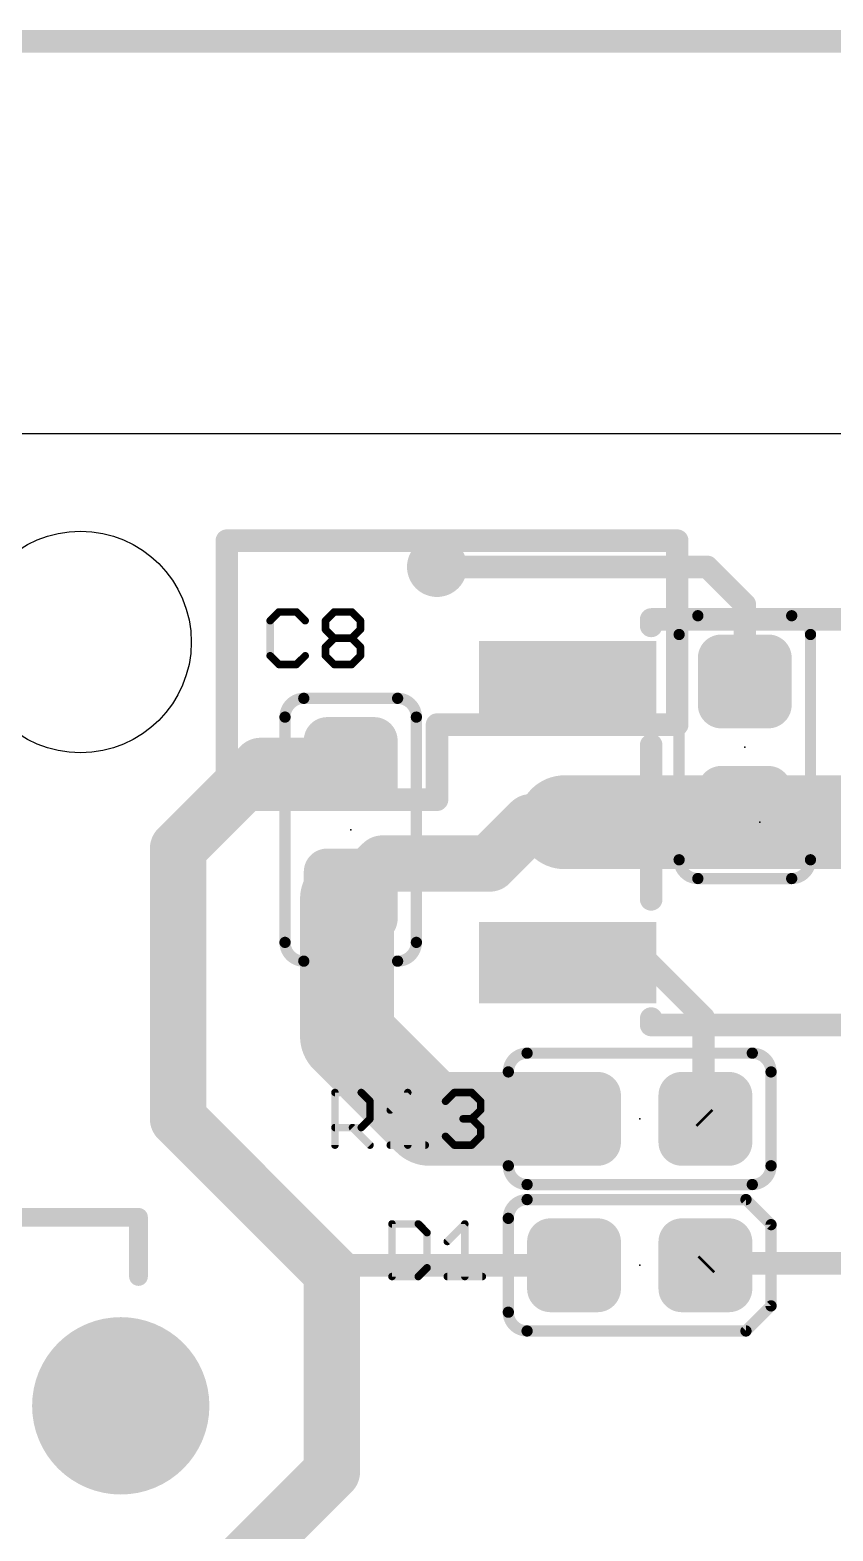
# Model space of a CAD drawing. Extents: x 260.3 to 304.3, y 100 to 124.
# Drawn here: x 267.88 to 273.32, y 113.82 to 123.98 of the extents above; entities that cross this region are included whole.
import ezdxf

# ---------------------------------------------------------------- set-up
doc = ezdxf.new("R2010")
doc.units = 0
for name, color, linetype in [('1', 22, 'CONTINUOUS'), ('16', 175, 'CONTINUOUS'), ('17', 82, 'CONTINUOUS'), ('18', 82, 'CONTINUOUS'), ('2', 175, 'CONTINUOUS'), ('20', 7, 'CONTINUOUS'), ('21', 253, 'CONTINUOUS'), ('22', 253, 'CONTINUOUS'), ('23', 7, 'CONTINUOUS'), ('24', 7, 'CONTINUOUS'), ('25', 253, 'CONTINUOUS')]:
    doc.layers.add(name, color=color, linetype=linetype)

# ---------------------------------------------------------------- blocks, each defined once
blk = doc.blocks.new('RECT101600X101600R50')
at = {"const_width": 0.1588}
blk.add_lwpolyline([(0.2381, -0.1588), (0.2381, 0.1588, 0.4142), (0.1588, 0.2381), (-0.1588, 0.2381, 0.4142), (-0.2381, 0.1588), (-0.2381, -0.1588, 0.4142), (-0.1588, -0.2381), (0.1588, -0.2381, 0.4142)], format="xyb", close=True, dxfattribs=at)
blk.add_solid([(-0.1842, -0.1842), (0.1842, -0.1842), (-0.1842, 0.1842), (0.1842, 0.1842)])
blk = doc.blocks.new('RECT')
blk.add_solid([(-0.5, -0.5), (0.5, -0.5), (-0.5, 0.5), (0.5, 0.5)])
blk = doc.blocks.new('ROUNDP')
at = {"const_width": 0.5}
blk.add_lwpolyline([(0, -0.25, 1), (0, 0.25, 1), (0, -0.25)], format="xyb", dxfattribs=at)
blk = doc.blocks.new('ROUNDV')
at = {"const_width": 0.5}
blk.add_lwpolyline([(0, -0.25, 1), (0, 0.25, 1), (0, -0.25)], format="xyb", dxfattribs=at)

msp = doc.modelspace()

# ---------------------------------------------------------------- linework, layer by layer
at = {"layer": '1'}
for points, const_width in [([(260.4008, 123.9012), (304.2158, 123.9012)], 0.1524), ([(269.2146, 120.523), (272.2626, 120.523)], 0.1524), ([(269.2146, 118.7704), (269.2146, 120.523)], 0.1524), ([(272.2626, 120.523), (272.2626, 119.2784)], 0.1524), ([(272.2626, 119.2784), (270.637, 119.2784)], 0.1524), ([(270.637, 119.2784), (270.637, 118.7704)], 0.1524), ([(268.8844, 118.4402), (269.4432, 118.999)], 0.381), ([(269.4432, 118.999), (270.0401, 118.999)], 0.381), ([(270.0401, 118.999), (270.0528, 119.0117)], 0.381), ([(271.5006, 118.618), (274.1214, 118.618)], 0.635), ([(270.637, 118.7704), (269.2146, 118.7704)], 0.1524), ([(270.9926, 118.3386), (271.272, 118.618)], 0.381), ([(271.272, 118.618), (271.5006, 118.618)], 0.381), ([(268.8844, 116.6114), (268.8844, 118.4402)], 0.381), ([(270.0528, 118.1227), (270.2687, 118.3386)], 0.381), ([(270.2687, 118.3386), (270.9926, 118.3386)], 0.381), ([(270.0274, 118.0973), (270.0528, 118.1227)], 0.635), ([(270.0274, 117.1702), (270.0274, 118.0973)], 0.635), ([(271.5214, 117.668), (272.0696, 117.668)], 0.1524), ([(272.0696, 117.668), (272.4404, 117.2972)], 0.1524), ([(270.5862, 116.6114), (270.0274, 117.1702)], 0.635), ([(272.4404, 117.2972), (272.4404, 116.6241)], 0.1524), ([(271.5641, 116.6114), (270.5862, 116.6114)], 0.635), ([(269.9258, 115.57), (268.8844, 116.6114)], 0.381), ([(272.4404, 116.6241), (272.4531, 116.6114)], 0.1524), ([(269.9258, 114.2238), (269.9258, 115.57)], 0.381), ([(269.9766, 115.6208), (269.9258, 115.57)], 0.1524), ([(271.5641, 115.6208), (269.9766, 115.6208)], 0.1524), ([(272.4658, 115.6335), (272.4531, 115.6208)], 0.1524), ([(274.1422, 115.6335), (272.4658, 115.6335)], 0.1524), ([(269.247, 113.545), (269.9258, 114.2238)], 0.381)]:
    msp.add_lwpolyline(points, dxfattribs=dict(at, const_width=const_width))
for points, const_width in [([(269.2146, 120.5611, 1), (269.2146, 120.4849)], 0.0762), ([(269.2527, 120.523, 1), (269.1765, 120.523)], 0.0762), ([(272.3007, 120.523, 1), (272.2245, 120.523)], 0.0762), ([(272.2626, 120.4849, 1), (272.2626, 120.5611)], 0.0762), ([(270.637, 119.3165, 1), (270.637, 119.2403)], 0.0762), ([(270.6751, 119.2784, 1), (270.5989, 119.2784)], 0.0762), ([(272.2245, 119.2784, 1), (272.3007, 119.2784)], 0.0762), ([(272.2626, 119.2403, 1), (272.2626, 119.3165)], 0.0762), ([(269.4432, 119.0943, 1), (269.4432, 118.9038)], 0.1905), ([(269.5106, 118.9316, 1), (269.3758, 119.0664)], 0.1905), ([(269.9727, 119.0664, 1), (270.1075, 118.9316)], 0.1905), ([(270.1202, 118.9443, 1), (269.9854, 119.0791)], 0.1905), ([(270.0401, 118.9038, 1), (270.0401, 119.0943)], 0.1905), ([(271.5006, 118.7768, 1), (271.5006, 118.4593)], 0.3175), ([(269.2146, 118.8085, 1), (269.2146, 118.7323)], 0.0762), ([(269.1765, 118.7704, 1), (269.2527, 118.7704)], 0.0762), ([(270.5989, 118.7704, 1), (270.6751, 118.7704)], 0.0762), ([(270.637, 118.7323, 1), (270.637, 118.8085)], 0.0762), ([(271.272, 118.7133, 1), (271.272, 118.5228)], 0.1905), ([(271.3394, 118.5506, 1), (271.2046, 118.6854)], 0.1905), ([(271.5006, 118.5228, 1), (271.5006, 118.7133)], 0.1905), ([(268.817, 118.5076, 1), (268.9518, 118.3728)], 0.1905), ([(268.9797, 118.4402, 1), (268.7892, 118.4402)], 0.1905), ([(270.2687, 118.4338, 1), (270.2687, 118.2434)], 0.1905), ([(270.3361, 118.2712, 1), (270.2013, 118.406)], 0.1905), ([(270.9252, 118.406, 1), (271.06, 118.2712)], 0.1905), ([(270.9926, 118.2434, 1), (270.9926, 118.4338)], 0.1905), ([(270.1861, 118.0973, 1), (269.8687, 118.0973)], 0.3175), ([(270.1651, 118.0104, 1), (269.9405, 118.235)], 0.3175), ([(269.9151, 118.2096, 1), (270.1397, 117.985)], 0.3175), ([(269.9854, 118.1901, 1), (270.1202, 118.0553)], 0.1905), ([(271.5214, 117.7061, 1), (271.5214, 117.6299)], 0.0762), ([(272.0965, 117.6949, 1), (272.0427, 117.6411)], 0.0762), ([(272.0696, 117.6299, 1), (272.0696, 117.7061)], 0.0762), ([(270.1397, 117.2825, 1), (269.9151, 117.0579)], 0.3175), ([(269.8687, 117.1702, 1), (270.1861, 117.1702)], 0.3175), ([(272.4785, 117.2972, 1), (272.4023, 117.2972)], 0.0762), ([(272.4135, 117.2703, 1), (272.4673, 117.3241)], 0.0762), ([(270.5862, 116.7702, 1), (270.5862, 116.4527)], 0.3175), ([(270.4739, 116.4991, 1), (270.6985, 116.7237)], 0.3175), ([(271.5641, 116.4527, 1), (271.5641, 116.7702)], 0.3175), ([(268.9518, 116.6788, 1), (268.817, 116.544)], 0.1905), ([(268.7892, 116.6114, 1), (268.9797, 116.6114)], 0.1905), ([(272.4673, 116.651, 1), (272.4135, 116.5972)], 0.0762), ([(272.4262, 116.5845, 1), (272.48, 116.6383)], 0.0762), ([(272.4023, 116.6241, 1), (272.4785, 116.6241)], 0.0762), ([(270.0211, 115.57, 1), (269.8306, 115.57)], 0.1905), ([(269.8584, 115.5026, 1), (269.9932, 115.6374)], 0.1905), ([(269.9766, 115.6589, 1), (269.9766, 115.5827)], 0.0762), ([(270.0035, 115.5939, 1), (269.9497, 115.6477)], 0.0762), ([(271.5641, 115.5827, 1), (271.5641, 115.6589)], 0.0762), ([(272.4262, 115.6477, 1), (272.48, 115.5939)], 0.0762), ([(272.4658, 115.6716, 1), (272.4658, 115.5954)], 0.0762), ([(272.4927, 115.6066, 1), (272.4389, 115.6604)], 0.0762), ([(269.8989, 115.5969, 1), (269.9527, 115.5431)], 0.0762), ([(269.9932, 114.1564, 1), (269.8584, 114.2912)], 0.1905), ([(269.8306, 114.2238, 1), (270.0211, 114.2238)], 0.1905)]:
    msp.add_lwpolyline(points, format="xyb", dxfattribs=dict(at, const_width=const_width))
at = {"layer": '16', "const_width": 0.1524}
for points in [[(260.4008, 123.9012), (304.2158, 123.9012)], [(272.4658, 120.3452), (270.637, 120.3452)], [(272.7198, 120.0912), (272.4658, 120.3452)], [(272.7198, 119.5705), (272.7198, 120.0912)], [(273.9136, 118.6815), (272.7198, 118.6815)]]:
    msp.add_lwpolyline(points, dxfattribs=at)
at = {"layer": '16', "const_width": 0.0762}
for points in [[(270.637, 120.3833, 1), (270.637, 120.3071)], [(272.4927, 120.3721, 1), (272.4389, 120.3183)], [(272.4658, 120.3071, 1), (272.4658, 120.3833)], [(272.7579, 120.0912, 1), (272.6817, 120.0912)], [(272.6929, 120.0643, 1), (272.7467, 120.1181)], [(272.6817, 119.5705, 1), (272.7579, 119.5705)], [(272.7198, 118.7196, 1), (272.7198, 118.6434)]]:
    msp.add_lwpolyline(points, format="xyb", dxfattribs=at)
at = {"layer": '2', "const_width": 0.1524}
msp.add_lwpolyline([(260.4008, 123.9012), (304.2158, 123.9012)], dxfattribs=at)
at = {"layer": '20'}
msp.add_line((300.814, 121.245), (266.814, 121.245), dxfattribs=at)
msp.add_circle((268.224, 119.8372), 0.75, dxfattribs=at)
at = {"layer": '21'}
for points, const_width in [([(272.0864, 119.99), (273.5564, 119.99)], 0.1524), ([(272.0864, 119.946), (272.0864, 119.99)], 0.1524), ([(269.7353, 119.4562), (270.3703, 119.4562)], 0.0762), ([(269.6083, 117.8052), (269.6083, 119.3292)], 0.0762), ([(270.4973, 119.3292), (270.4973, 117.8052)], 0.0762), ([(272.0864, 118.096), (272.0864, 119.14)], 0.1524), ([(270.3703, 117.6782), (269.7353, 117.6782)], 0.0762), ([(272.0864, 117.246), (272.0864, 117.29)], 0.1524), ([(273.5564, 117.246), (272.0864, 117.246)], 0.1524), ([(271.2466, 117.0559), (272.7706, 117.0559)], 0.0762), ([(271.1196, 116.2939), (271.1196, 116.9289)], 0.0762), ([(272.8976, 116.9289), (272.8976, 116.2939)], 0.0762), ([(272.7706, 116.1669), (271.2466, 116.1669)], 0.0762), ([(271.2466, 116.0653), (272.7279, 116.0653)], 0.0762), ([(272.7279, 116.0653), (272.8976, 115.8956)], 0.0762), ([(268.6166, 115.945), (267.0666, 115.945)], 0.127), ([(268.6166, 115.545), (268.6166, 115.945)], 0.127), ([(271.1196, 115.3033), (271.1196, 115.9383)], 0.0762), ([(272.8976, 115.8956), (272.8976, 115.346)], 0.0762), ([(272.8976, 115.346), (272.7279, 115.1763)], 0.0762), ([(272.7279, 115.1763), (271.2466, 115.1763)], 0.0762)]:
    msp.add_lwpolyline(points, dxfattribs=dict(at, const_width=const_width))
for points, const_width in [([(272.0864, 120.0281, 1), (272.0864, 119.9519)], 0.0762), ([(272.1245, 119.99, 1), (272.0483, 119.99)], 0.0762), ([(272.0483, 119.946, 1), (272.1245, 119.946)], 0.0762), ([(269.7353, 119.4562, 0.4142), (269.6083, 119.3292)], 0.0762), ([(269.7353, 119.4753, 1), (269.7353, 119.4372)], 0.0381), ([(269.7353, 119.4372, 1), (269.7353, 119.4753)], 0.0381), ([(270.4973, 119.3292, 0.4142), (270.3703, 119.4562)], 0.0762), ([(270.3703, 119.4753, 1), (270.3703, 119.4372)], 0.0381), ([(270.3703, 119.4372, 1), (270.3703, 119.4753)], 0.0381), ([(269.6273, 119.3292, 1), (269.5892, 119.3292)], 0.0381), ([(269.5892, 119.3292, 1), (269.6273, 119.3292)], 0.0381), ([(270.5163, 119.3292, 1), (270.4783, 119.3292)], 0.0381), ([(270.4783, 119.3292, 1), (270.5163, 119.3292)], 0.0381), ([(272.1245, 119.14, 1), (272.0483, 119.14)], 0.0762), ([(272.0483, 118.096, 1), (272.1245, 118.096)], 0.0762), ([(269.6083, 117.8052, 0.4142), (269.7353, 117.6782)], 0.0762), ([(269.6273, 117.8052, 1), (269.5892, 117.8052)], 0.0381), ([(269.5892, 117.8052, 1), (269.6273, 117.8052)], 0.0381), ([(270.3703, 117.6782, 0.4142), (270.4973, 117.8052)], 0.0762), ([(270.5163, 117.8052, 1), (270.4783, 117.8052)], 0.0381), ([(270.4783, 117.8052, 1), (270.5163, 117.8052)], 0.0381), ([(269.7353, 117.6972, 1), (269.7353, 117.6592)], 0.0381), ([(269.7353, 117.6592, 1), (269.7353, 117.6972)], 0.0381), ([(270.3703, 117.6972, 1), (270.3703, 117.6592)], 0.0381), ([(270.3703, 117.6592, 1), (270.3703, 117.6972)], 0.0381), ([(272.1245, 117.29, 1), (272.0483, 117.29)], 0.0762), ([(272.0864, 117.2841, 1), (272.0864, 117.2079)], 0.0762), ([(272.0483, 117.246, 1), (272.1245, 117.246)], 0.0762), ([(271.2466, 117.0559, 0.4142), (271.1196, 116.9289)], 0.0762), ([(271.2466, 117.075, 1), (271.2466, 117.0369)], 0.0381), ([(271.2466, 117.0369, 1), (271.2466, 117.075)], 0.0381), ([(272.8976, 116.9289, 0.4142), (272.7706, 117.0559)], 0.0762), ([(272.7706, 117.075, 1), (272.7706, 117.0369)], 0.0381), ([(272.7706, 117.0369, 1), (272.7706, 117.075)], 0.0381), ([(271.1386, 116.9289, 1), (271.1005, 116.9289)], 0.0381), ([(271.1005, 116.9289, 1), (271.1386, 116.9289)], 0.0381), ([(272.9167, 116.9289, 1), (272.8786, 116.9289)], 0.0381), ([(272.8786, 116.9289, 1), (272.9167, 116.9289)], 0.0381), ([(271.1196, 116.2939, 0.4142), (271.2466, 116.1669)], 0.0762), ([(271.1386, 116.2939, 1), (271.1005, 116.2939)], 0.0381), ([(271.1005, 116.2939, 1), (271.1386, 116.2939)], 0.0381), ([(272.7706, 116.1669, 0.4142), (272.8976, 116.2939)], 0.0762), ([(272.9167, 116.2939, 1), (272.8786, 116.2939)], 0.0381), ([(272.8786, 116.2939, 1), (272.9167, 116.2939)], 0.0381), ([(271.2466, 116.186, 1), (271.2466, 116.1479)], 0.0381), ([(271.2466, 116.1479, 1), (271.2466, 116.186)], 0.0381), ([(272.7706, 116.186, 1), (272.7706, 116.1479)], 0.0381), ([(272.7706, 116.1479, 1), (272.7706, 116.186)], 0.0381), ([(271.2466, 116.0653, 0.4142), (271.1196, 115.9383)], 0.0762), ([(271.2466, 116.0844, 1), (271.2466, 116.0463)], 0.0381), ([(271.2466, 116.0463, 1), (271.2466, 116.0844)], 0.0381), ([(272.7414, 116.0788, 1), (272.7144, 116.0518)], 0.0381), ([(272.7279, 116.0463, 1), (272.7279, 116.0844)], 0.0381), ([(268.6483, 115.945, 1), (268.5849, 115.945)], 0.0635), ([(268.6166, 115.9133, 1), (268.6166, 115.9768)], 0.0635), ([(271.1386, 115.9383, 1), (271.1005, 115.9383)], 0.0381), ([(271.1005, 115.9383, 1), (271.1386, 115.9383)], 0.0381), ([(272.9167, 115.8956, 1), (272.8786, 115.8956)], 0.0381), ([(272.8841, 115.8821, 1), (272.9111, 115.9091)], 0.0381), ([(268.5849, 115.545, 1), (268.6483, 115.545)], 0.0635), ([(272.8786, 115.346, 1), (272.9167, 115.346)], 0.0381), ([(272.9111, 115.3325, 1), (272.8841, 115.3595)], 0.0381), ([(271.1196, 115.3033, 0.4142), (271.2466, 115.1763)], 0.0762), ([(271.1386, 115.3033, 1), (271.1005, 115.3033)], 0.0381), ([(271.1005, 115.3033, 1), (271.1386, 115.3033)], 0.0381), ([(271.2466, 115.1954, 1), (271.2466, 115.1573)], 0.0381), ([(271.2466, 115.1573, 1), (271.2466, 115.1954)], 0.0381), ([(272.7144, 115.1898, 1), (272.7414, 115.1628)], 0.0381), ([(272.7279, 115.1573, 1), (272.7279, 115.1954)], 0.0381)]:
    msp.add_lwpolyline(points, format="xyb", dxfattribs=dict(at, const_width=const_width))
at = {"layer": '22'}
for points, const_width in [([(272.4023, 120.015, 0.4142), (272.2753, 119.888)], 0.0762), ([(272.4023, 120.034, 1), (272.4023, 119.996)], 0.0381), ([(272.4023, 119.996, 1), (272.4023, 120.034)], 0.0381), ([(273.1643, 119.888, 0.4142), (273.0373, 120.015)], 0.0762), ([(273.0373, 120.034, 1), (273.0373, 119.996)], 0.0381), ([(273.0373, 119.996, 1), (273.0373, 120.034)], 0.0381), ([(272.2944, 119.888, 1), (272.2563, 119.888)], 0.0381), ([(273.1834, 119.888, 1), (273.1453, 119.888)], 0.0381), ([(272.2563, 119.888, 1), (272.2944, 119.888)], 0.0381), ([(273.1453, 119.888, 1), (273.1834, 119.888)], 0.0381), ([(272.2753, 118.364, 0.4142), (272.4023, 118.237)], 0.0762), ([(272.2944, 118.364, 1), (272.2563, 118.364)], 0.0381), ([(273.0373, 118.237, 0.4142), (273.1643, 118.364)], 0.0762), ([(273.1834, 118.364, 1), (273.1453, 118.364)], 0.0381), ([(272.2563, 118.364, 1), (272.2944, 118.364)], 0.0381), ([(273.1453, 118.364, 1), (273.1834, 118.364)], 0.0381), ([(272.4023, 118.2561, 1), (272.4023, 118.218)], 0.0381), ([(272.4023, 118.218, 1), (272.4023, 118.2561)], 0.0381), ([(273.0373, 118.2561, 1), (273.0373, 118.218)], 0.0381), ([(273.0373, 118.218, 1), (273.0373, 118.2561)], 0.0381)]:
    msp.add_lwpolyline(points, format="xyb", dxfattribs=dict(at, const_width=const_width))
at = {"layer": '22', "const_width": 0.0762}
for points in [[(273.0373, 120.015), (272.4023, 120.015)], [(272.2753, 119.888), (272.2753, 118.364)], [(273.1643, 118.364), (273.1643, 119.888)], [(272.4023, 118.237), (273.0373, 118.237)]]:
    msp.add_lwpolyline(points, dxfattribs=at)
at = {"layer": '23'}
for p in [(272.8214, 118.618), (270.0528, 118.5672), (272.0086, 116.6114), (272.0086, 115.6208)]:
    msp.add_point(p, dxfattribs=at)
at = {"layer": '24'}
msp.add_point((272.7198, 119.126), dxfattribs=at)
at = {"layer": '25', "const_width": 0.0508}
for points in [[(269.5669, 120.0407), (269.5076, 119.9814)], [(269.6855, 120.0407), (269.5669, 120.0407)], [(269.7449, 119.9814), (269.6855, 120.0407)], [(269.8818, 119.9814), (269.9411, 120.0407)], [(269.9411, 120.0407), (270.0597, 120.0407)], [(270.0597, 120.0407), (270.1191, 119.9814)], [(269.5076, 119.9814), (269.5076, 119.7441)], [(269.8818, 119.9221), (269.8818, 119.9814)], [(269.9411, 119.8628), (269.8818, 119.9221)], [(270.1191, 119.9221), (270.0597, 119.8628)], [(270.1191, 119.9814), (270.1191, 119.9221)], [(269.8818, 119.8034), (269.9411, 119.8628)], [(269.8818, 119.7441), (269.8818, 119.8034)], [(269.9411, 119.8628), (270.0597, 119.8628)], [(270.0597, 119.8628), (270.1191, 119.8034)], [(270.1191, 119.8034), (270.1191, 119.7441)], [(269.5076, 119.7441), (269.5669, 119.6848)], [(269.6855, 119.6848), (269.7449, 119.7441)], [(269.9411, 119.6848), (269.8818, 119.7441)], [(270.1191, 119.7441), (270.0597, 119.6848)], [(269.5669, 119.6848), (269.6855, 119.6848)], [(270.0597, 119.6848), (269.9411, 119.6848)], [(269.9462, 116.4336), (269.9462, 116.7895)], [(269.9462, 116.7895), (270.1241, 116.7895)], [(270.1241, 116.7895), (270.1834, 116.7302)], [(270.3204, 116.6709), (270.439, 116.7895)], [(270.439, 116.7895), (270.439, 116.4336)], [(270.6946, 116.7302), (270.7539, 116.7895)], [(270.7539, 116.7895), (270.8725, 116.7895)], [(270.8725, 116.7895), (270.9319, 116.7302)], [(270.1834, 116.7302), (270.1834, 116.6116)], [(270.9319, 116.6709), (270.8725, 116.6116)], [(270.9319, 116.7302), (270.9319, 116.6709)], [(270.1241, 116.5522), (269.9462, 116.5522)], [(270.0648, 116.5522), (270.1834, 116.4336)], [(270.1834, 116.6116), (270.1241, 116.5522)], [(270.8725, 116.6116), (270.8132, 116.6116)], [(270.8725, 116.6116), (270.9319, 116.5522)], [(270.9319, 116.5522), (270.9319, 116.4929)], [(270.7539, 116.4336), (270.6946, 116.4929)], [(270.9319, 116.4929), (270.8725, 116.4336)], [(270.3204, 116.4336), (270.5577, 116.4336)], [(270.8725, 116.4336), (270.7539, 116.4336)], [(270.3322, 115.9005), (270.3322, 115.5446)], [(270.5102, 115.9005), (270.3322, 115.9005)], [(270.5695, 115.8412), (270.5102, 115.9005)], [(270.5695, 115.6039), (270.5695, 115.8412)], [(270.7064, 115.7819), (270.825, 115.9005)], [(270.825, 115.9005), (270.825, 115.5446)], [(270.3322, 115.5446), (270.5102, 115.5446)], [(270.5102, 115.5446), (270.5695, 115.6039)], [(270.7064, 115.5446), (270.9437, 115.5446)]]:
    msp.add_lwpolyline(points, dxfattribs=at)
at = {"layer": '25', "const_width": 0.0254}
for points in [[(269.5669, 120.0534, 1), (269.5669, 120.028)], [(269.5759, 120.0317, 1), (269.5579, 120.0497)], [(269.6945, 120.0497, 1), (269.6766, 120.0317)], [(269.6855, 120.028, 1), (269.6855, 120.0534)], [(269.9411, 120.0534, 1), (269.9411, 120.028)], [(269.9501, 120.0317, 1), (269.9321, 120.0497)], [(270.0687, 120.0497, 1), (270.0508, 120.0317)], [(270.0597, 120.028, 1), (270.0597, 120.0534)], [(269.5203, 119.9814, 1), (269.4949, 119.9814)], [(269.4986, 119.9904, 1), (269.5166, 119.9724)], [(269.7359, 119.9724, 1), (269.7538, 119.9904)], [(269.8945, 119.9814, 1), (269.8691, 119.9814)], [(269.8728, 119.9904, 1), (269.8908, 119.9724)], [(269.8908, 119.931, 1), (269.8728, 119.9131)], [(269.8691, 119.9221, 1), (269.8945, 119.9221)], [(270.1318, 119.9814, 1), (270.1064, 119.9814)], [(270.1064, 119.9221, 1), (270.1318, 119.9221)], [(270.1101, 119.9724, 1), (270.128, 119.9904)], [(270.128, 119.9131, 1), (270.1101, 119.931)], [(269.8945, 119.8034, 1), (269.8691, 119.8034)], [(269.8728, 119.8124, 1), (269.8908, 119.7945)], [(269.9411, 119.8755, 1), (269.9411, 119.8501)], [(269.9501, 119.8538, 1), (269.9321, 119.8717)], [(269.9321, 119.8538, 1), (269.9501, 119.8717)], [(270.0687, 119.8717, 1), (270.0508, 119.8538)], [(270.0508, 119.8717, 1), (270.0687, 119.8538)], [(270.0597, 119.8501, 1), (270.0597, 119.8755)], [(270.1318, 119.8034, 1), (270.1064, 119.8034)], [(270.1101, 119.7945, 1), (270.128, 119.8124)], [(269.5166, 119.7531, 1), (269.4986, 119.7351)], [(269.4949, 119.7441, 1), (269.5203, 119.7441)], [(269.7538, 119.7351, 1), (269.7359, 119.7531)], [(269.8908, 119.7531, 1), (269.8728, 119.7351)], [(269.8691, 119.7441, 1), (269.8945, 119.7441)], [(270.1064, 119.7441, 1), (270.1318, 119.7441)], [(270.128, 119.7351, 1), (270.1101, 119.7531)], [(269.5669, 119.6975, 1), (269.5669, 119.6721)], [(269.5579, 119.6758, 1), (269.5759, 119.6938)], [(269.6766, 119.6938, 1), (269.6945, 119.6758)], [(269.6855, 119.6721, 1), (269.6855, 119.6975)], [(269.9411, 119.6975, 1), (269.9411, 119.6721)], [(269.9321, 119.6758, 1), (269.9501, 119.6938)], [(270.0508, 119.6938, 1), (270.0687, 119.6758)], [(270.0597, 119.6721, 1), (270.0597, 119.6975)], [(269.9589, 116.7895, 1), (269.9335, 116.7895)], [(269.9462, 116.8022, 1), (269.9462, 116.7768)], [(270.1331, 116.7985, 1), (270.1151, 116.7805)], [(270.1241, 116.7768, 1), (270.1241, 116.8022)], [(270.4517, 116.7895, 1), (270.4263, 116.7895)], [(270.448, 116.7805, 1), (270.43, 116.7985)], [(270.7539, 116.8022, 1), (270.7539, 116.7768)], [(270.7629, 116.7805, 1), (270.7449, 116.7985)], [(270.8815, 116.7985, 1), (270.8636, 116.7805)], [(270.8725, 116.7768, 1), (270.8725, 116.8022)], [(270.1961, 116.7302, 1), (270.1707, 116.7302)], [(270.1745, 116.7212, 1), (270.1924, 116.7392)], [(270.3114, 116.6798, 1), (270.3294, 116.6619)], [(270.6856, 116.7392, 1), (270.7036, 116.7212)], [(270.9446, 116.7302, 1), (270.9192, 116.7302)], [(270.9192, 116.6709, 1), (270.9446, 116.6709)], [(270.9229, 116.7212, 1), (270.9408, 116.7392)], [(270.9408, 116.6619, 1), (270.9229, 116.6798)], [(269.9462, 116.5649, 1), (269.9462, 116.5395)], [(270.0738, 116.5612, 1), (270.0558, 116.5433)], [(270.1151, 116.5612, 1), (270.1331, 116.5433)], [(270.1241, 116.5395, 1), (270.1241, 116.5649)], [(270.1707, 116.6116, 1), (270.1961, 116.6116)], [(270.1924, 116.6026, 1), (270.1745, 116.6205)], [(270.8132, 116.6243, 1), (270.8132, 116.5989)], [(270.8815, 116.6205, 1), (270.8636, 116.6026)], [(270.8636, 116.6205, 1), (270.8815, 116.6026)], [(270.8725, 116.5989, 1), (270.8725, 116.6243)], [(270.9446, 116.5522, 1), (270.9192, 116.5522)], [(270.9229, 116.5433, 1), (270.9408, 116.5612)], [(270.7036, 116.5019, 1), (270.6856, 116.4839)], [(270.9192, 116.4929, 1), (270.9446, 116.4929)], [(270.9408, 116.4839, 1), (270.9229, 116.5019)], [(269.9335, 116.4336, 1), (269.9589, 116.4336)], [(270.1745, 116.4246, 1), (270.1924, 116.4426)], [(270.3204, 116.4463, 1), (270.3204, 116.4209)], [(270.4263, 116.4336, 1), (270.4517, 116.4336)], [(270.5577, 116.4209, 1), (270.5577, 116.4463)], [(270.7539, 116.4463, 1), (270.7539, 116.4209)], [(270.7449, 116.4246, 1), (270.7629, 116.4426)], [(270.8636, 116.4426, 1), (270.8815, 116.4246)], [(270.8725, 116.4209, 1), (270.8725, 116.4463)], [(270.3449, 115.9005, 1), (270.3195, 115.9005)], [(270.3322, 115.9132, 1), (270.3322, 115.8878)], [(270.5191, 115.9095, 1), (270.5012, 115.8915)], [(270.5102, 115.8878, 1), (270.5102, 115.9132)], [(270.5822, 115.8412, 1), (270.5568, 115.8412)], [(270.5605, 115.8322, 1), (270.5784, 115.8502)], [(270.8377, 115.9005, 1), (270.8123, 115.9005)], [(270.834, 115.8915, 1), (270.8161, 115.9095)], [(270.6974, 115.7908, 1), (270.7154, 115.7729)], [(270.3322, 115.5573, 1), (270.3322, 115.5319)], [(270.3195, 115.5446, 1), (270.3449, 115.5446)], [(270.5012, 115.5536, 1), (270.5191, 115.5356)], [(270.5102, 115.5319, 1), (270.5102, 115.5573)], [(270.5568, 115.6039, 1), (270.5822, 115.6039)], [(270.5784, 115.5949, 1), (270.5605, 115.6129)], [(270.7064, 115.5573, 1), (270.7064, 115.5319)], [(270.8123, 115.5446, 1), (270.8377, 115.5446)], [(270.9437, 115.5319, 1), (270.9437, 115.5573)]]:
    msp.add_lwpolyline(points, format="xyb", dxfattribs=at)

# ---------------------------------------------------------------- block references
at = {"layer": '1', "xscale": 0.55, "yscale": 1.2, "rotation": 90}
for p in [(271.5214, 119.568), (271.5214, 117.668)]:
    msp.add_blockref('RECT', p, dxfattribs=at)
at = {"layer": '1', "rotation": 90}
for p in [(270.0528, 119.0117), (270.0528, 118.1227), (271.5641, 115.6208), (272.4531, 115.6208)]:
    msp.add_blockref('RECT101600X101600R50', p, dxfattribs=at)
at = {"layer": '1'}
for p in [(271.5641, 116.6114), (272.4531, 116.6114)]:
    msp.add_blockref('RECT101600X101600R50', p, dxfattribs=at)
at = {"layer": '16', "rotation": 270}
for p in [(272.7198, 119.5705), (272.7198, 118.6815)]:
    msp.add_blockref('RECT101600X101600R50', p, dxfattribs=at)
at = {"layer": '17', "xscale": 1.2, "yscale": 1.2, "rotation": 270}
msp.add_blockref('ROUNDP', (268.4966, 114.67), dxfattribs=at)
msp.add_blockref('ROUNDP', (268.4966, 114.67), dxfattribs=at)
msp.add_blockref('ROUNDP', (268.4966, 114.67), dxfattribs=at)
msp.add_blockref('ROUNDP', (268.4966, 114.67), dxfattribs=at)
at = {"layer": '18', "xscale": 0.4064, "yscale": 0.4064}
msp.add_blockref('ROUNDV', (270.637, 120.3452), dxfattribs=at)
msp.add_blockref('ROUNDV', (270.637, 120.3452), dxfattribs=at)
msp.add_blockref('ROUNDV', (270.637, 120.3452), dxfattribs=at)
msp.add_blockref('ROUNDV', (270.637, 120.3452), dxfattribs=at)

doc.saveas('drawing.dxf')
